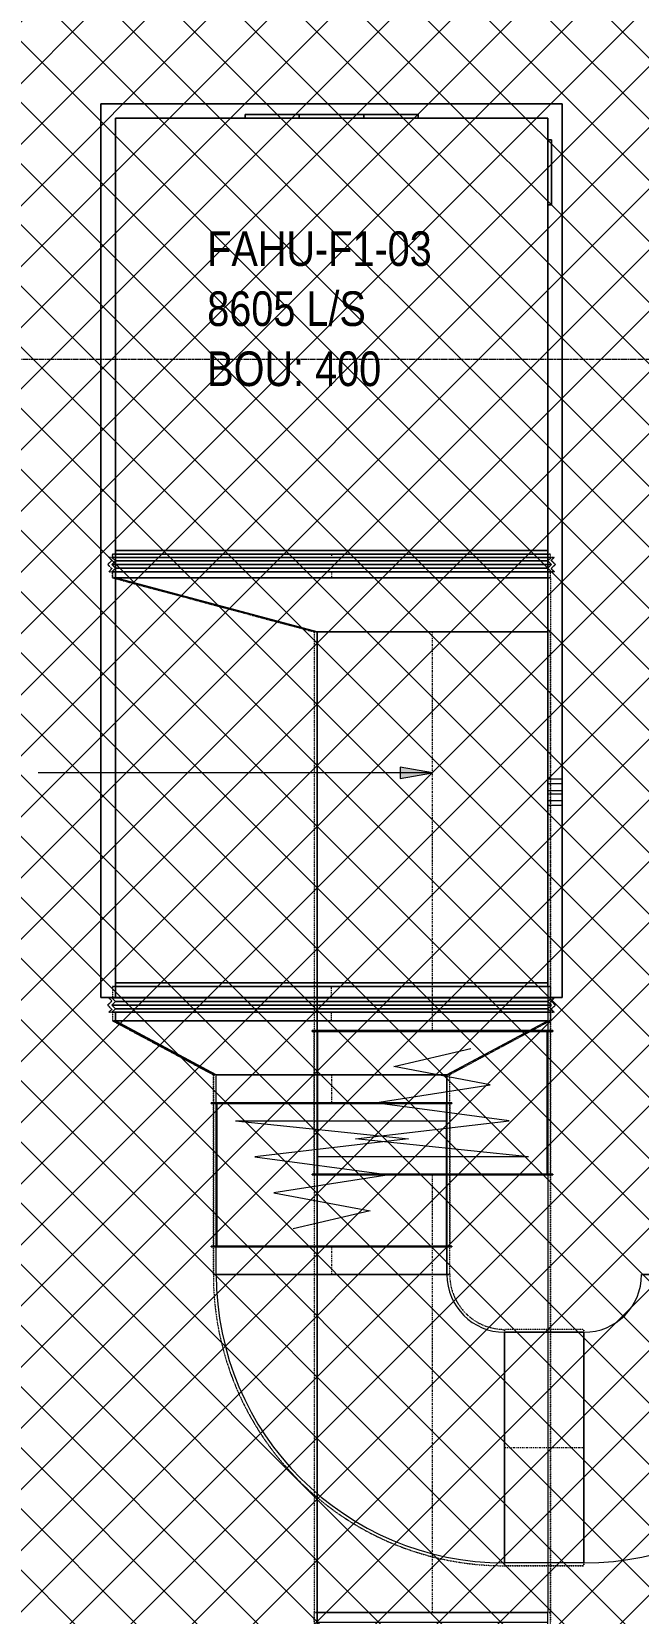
# Model space of a CAD drawing. Header units: inches. Extents: x -83664 to 20107, y -47222 to 19398.
# Drawn here: x -59674 to -55464, y -27464 to -16489 of the extents above; entities that cross this region are included whole.
import ezdxf

# ---------------------------------------------------------------- set-up
doc = ezdxf.new("R2010")
doc.units = ezdxf.units.IN
doc.header["$MEASUREMENT"] = 0
for name, pattern in [('Center', [29.999999, 12, -6, 6, -6]), ('Grid Line', [22.225, 12.7, -3.175, 3.175, -3.175]), ('Hidden 0_50', [1.0584, 0.5292, -0.5292])]:
    doc.linetypes.add(name, pattern=pattern)
for name, color, linetype, lineweight in [('A-DETL-GENF', 7, 'Continuous', 9), ('G-ANNO-TEXT', 7, 'Continuous', 9), ('M-EQPM', 7, 'Continuous', 18), ('M-HVAC-DUCT-CNTR', 7, 'Center', 9), ('M-HVAC-DUCT-IDEN', 7, 'Continuous', 18), ('S-GRID', 7, 'Continuous', 9)]:
    doc.layers.add(name, color=color, linetype=linetype, lineweight=lineweight)
doc.layers.add('M-HVAC-DUCT', color=7, linetype='Continuous', lineweight=9, true_color=0xffe97f)
doc.styles.add('Arial Narrow_21', font='ARIALN.TTF', dxfattribs={"height": 240})

# ---------------------------------------------------------------- blocks, each defined once
blk = doc.blocks.new('TEMW-ME-AHU-Fresh Air Handling Unit - AHU-F1--03-8295130-FIRST FLOOR AC CONDITIONING LAYOUT - PART A')
at = {"layer": 'M-EQPM'}
for p, q in [((6100, 3100), (-100, 3100)), ((-100, 3100), (-100, -100)), ((-100, -100), (-100, 3100)), ((-100, 3100), (6100, 3100)), ((6100, -100), (6100, 3100)), ((6100, 3100), (6100, -100)), ((0, 3000), (-25, 3000)), ((-25, 3000), (-25, 0)), ((-25, 0), (-25, 3000)), ((-25, 3000), (0, 3000)), ((6000, 3000), (0, 3000)), ((0, 3000), (0, 0)), ((0, 0), (0, 3000)), ((0, 3000), (6000, 3000)), ((0, 0), (0, 3000)), ((0, 3000), (0, 0)), ((3000, 3000), (2975, 3000)), ((2975, 3000), (2975, 0)), ((2975, 0), (2975, 3000)), ((2975, 3000), (3000, 3000)), ((6000, 3000), (3000, 3000)), ((3000, 3000), (3000, 0)), ((3000, 0), (3000, 3000)), ((3000, 3000), (6000, 3000)), ((3000, 0), (3000, 3000)), ((3000, 3000), (3000, 0)), ((6000, 0), (6000, 3000)), ((6000, 3000), (6000, 0)), ((6000, 0), (6000, 3000)), ((6000, 3000), (6000, 0)), ((6025, 2100), (6000, 2100)), ((6000, 2100), (6000, 900)), ((6000, 900), (6000, 2100)), ((6000, 2100), (6025, 2100)), ((6025, 900), (6025, 2100)), ((6025, 2100), (6025, 900)), ((6025, 1725), (6000, 1725)), ((6000, 1725), (6000, 1275)), ((6000, 1275), (6000, 1725)), ((6000, 1725), (6025, 1725)), ((6025, 1275), (6025, 1725)), ((6025, 1725), (6025, 1275)), ((6000, 1275), (6025, 1275)), ((6025, 1275), (6000, 1275)), ((6000, 900), (6025, 900)), ((6025, 900), (6000, 900)), ((0, 0), (6000, 0)), ((6000, 0), (0, 0)), ((1263, 0), (1233, 0)), ((1263, 0), (1233, 0)), ((1333, 0), (1313, 0)), ((1333, 0), (1313, 0)), ((1413, 0), (1383, 0)), ((1413, 0), (1383, 0)), ((3000, 0), (6000, 0)), ((6000, 0), (3000, 0)), ((5850, 0), (5400, 0)), ((5400, 0), (5400, -25)), ((5400, -25), (5400, 0)), ((5400, 0), (5850, 0)), ((5850, -25), (5850, 0)), ((5850, 0), (5850, -25)), ((-100, -100), (6100, -100)), ((6100, -100), (-100, -100)), ((-25, 0), (0, 0)), ((0, 0), (-25, 0)), ((1233, 0), (1233, -100)), ((1233, -100), (1263, -100)), ((1233, -100), (1263, -100)), ((1263, -100), (1263, 0)), ((1313, 0), (1313, -100)), ((1313, -100), (1333, -100)), ((1313, -100), (1333, -100)), ((1333, -100), (1333, 0)), ((1383, 0), (1383, -100)), ((1383, -100), (1413, -100)), ((1383, -100), (1413, -100)), ((1413, -100), (1413, 0)), ((2975, 0), (3000, 0)), ((3000, 0), (2975, 0)), ((5400, -25), (5850, -25)), ((5850, -25), (5400, -25))]:
    blk.add_line(p, q, dxfattribs=at)
blk = doc.blocks.new('REMC_M_FLEX CONNECTION_Type 2 - V_SAD-8295131-FIRST FLOOR AC CONDITIONING LAYOUT - PART A')
at = {"layer": 'M-HVAC-DUCT', "color": 30, "true_color": 0xff7f00}
for p, q in [((92364, 75154), (92339, 75179)), ((92339, 75179), (92364, 75154)), ((92339, 75179), (95389, 75179)), ((95389, 75179), (92339, 75179)), ((92339, 75129), (92364, 75154)), ((92364, 75154), (92339, 75129)), ((92339, 75129), (95389, 75129)), ((95389, 75129), (92339, 75129)), ((95389, 75129), (92339, 75129)), ((92364, 75104), (92339, 75129)), ((92339, 75129), (95389, 75129)), ((92339, 75129), (92364, 75104)), ((92339, 75079), (92364, 75104)), ((92364, 75104), (92339, 75079)), ((92339, 75079), (95389, 75079)), ((95389, 75079), (92339, 75079)), ((95364, 75154), (92364, 75154)), ((92364, 75154), (95364, 75154)), ((95364, 75154), (92364, 75154)), ((92364, 75154), (95364, 75154)), ((95364, 75104), (92364, 75104)), ((92364, 75104), (95364, 75104)), ((92364, 75104), (95364, 75104)), ((95364, 75104), (92364, 75104)), ((95364, 75154), (95389, 75179)), ((95364, 75154), (95389, 75179)), ((95364, 75154), (95389, 75129)), ((95364, 75154), (95389, 75129)), ((95389, 75129), (95364, 75104)), ((95389, 75129), (95364, 75104)), ((95364, 75104), (95389, 75079)), ((95364, 75104), (95389, 75079))]:
    blk.add_line(p, q, dxfattribs=at)
blk = doc.blocks.new('M_Rec Transition - Length - Standard-8295132-FIRST FLOOR AC CONDITIONING LAYOUT - PART A')
at = {"layer": 'M-HVAC-DUCT', "color": 30, "true_color": 0xff7f00}
for p, q in [((0, 1500), (0, -1500)), ((0, 1500), (375, 800)), ((0, 1500), (375, 800)), ((0, -1500), (0, 1500)), ((375, -800), (375, 800)), ((375, 800), (375, -800)), ((0, -1500), (375, -800)), ((375, -800), (0, -1500))]:
    blk.add_line(p, q, dxfattribs=at)
blk = doc.blocks.new('M_Rec Elbow - Radius - 0_75W-8295133-FIRST FLOOR AC CONDITIONING LAYOUT - PART A')
at = {"layer": 'M-HVAC-DUCT', "color": 30, "true_color": 0xff7f00}
for p, q in [((-800, 1200), (800, 1200)), ((800, 1200), (-800, 1200)), ((-1200, 800), (-1200, -800)), ((-1200, -800), (-1200, 800))]:
    blk.add_line(p, q, dxfattribs=at)
for radius in [400, 400, 2000, 2000]:
    blk.add_arc((-1200, 1200), radius, 270, 0, dxfattribs=at)
blk = doc.blocks.new('REMC_M_FLEX CONNECTION_Type 2 - V_SAD-V15-FIRST FLOOR AC CONDITIONING LAYOUT - PART A')
at = {"layer": 'M-HVAC-DUCT', "color": 6, "true_color": 0xff00ff}
for p, q in [((92364, 78211), (92339, 78236)), ((95389, 78236), (92339, 78236)), ((92364, 78211), (92339, 78236)), ((92339, 78236), (95389, 78236)), ((92339, 78186), (92364, 78211)), ((92339, 78186), (92364, 78211)), ((92364, 78161), (92339, 78186)), ((95389, 78186), (92339, 78186)), ((92364, 78161), (92339, 78186)), ((92339, 78186), (95389, 78186)), ((92339, 78186), (95389, 78186)), ((95389, 78186), (92339, 78186)), ((92364, 78161), (92339, 78136)), ((92364, 78161), (92339, 78136)), ((92364, 78211), (95364, 78211)), ((95364, 78211), (92364, 78211)), ((95364, 78211), (92364, 78211)), ((92364, 78211), (95364, 78211)), ((92364, 78161), (95364, 78161)), ((95364, 78161), (92364, 78161)), ((92364, 78161), (95364, 78161)), ((95364, 78161), (92364, 78161)), ((95389, 78236), (95364, 78211)), ((95364, 78211), (95389, 78236)), ((95364, 78211), (95389, 78186)), ((95389, 78186), (95364, 78211)), ((95389, 78186), (95364, 78161)), ((95364, 78161), (95389, 78186)), ((95364, 78161), (95389, 78136)), ((95389, 78136), (95364, 78161)), ((95389, 78136), (92339, 78136)), ((92339, 78136), (95389, 78136))]:
    blk.add_line(p, q, dxfattribs=at)
blk = doc.blocks.new('M_Rec Transition - Length - Standard-8295135-FIRST FLOOR AC CONDITIONING LAYOUT - PART A')
at = {"layer": 'M-HVAC-DUCT', "color": 6, "true_color": 0xff00ff}
for p, q in [((0, 1500), (0, -1500)), ((0, 1500), (375, 1500)), ((0, 1500), (375, 1500)), ((0, -1500), (0, 1500)), ((375, -100), (375, 1500)), ((375, 1500), (375, -100)), ((0, -1500), (375, -100)), ((375, -100), (0, -1500))]:
    blk.add_line(p, q, dxfattribs=at)
blk = doc.blocks.new('GCE-DA-Sound Att-Rectangular_1 - Standerd-8296184-FIRST FLOOR AC CONDITIONING LAYOUT - PART A')
at = {"layer": 'A-DETL-GENF', "color": 30, "true_color": 0xff7f00}
for p, q in [((-500, 800), (-500, -800)), ((500, 800), (-500, 800)), ((-375, -667), (-375, 800)), ((500, -800), (500, 800)), ((-375, -667), (-250, 533)), ((-250, 533), (-125, -533)), ((-125, -533), (0, 400)), ((0, 400), (125, -400)), ((125, -400), (250, 267)), ((250, 267), (375, -267)), ((-500, -800), (500, -800))]:
    blk.add_line(p, q, dxfattribs=at)
at = {"layer": 'M-HVAC-DUCT', "color": 30, "true_color": 0xff7f00}
for p, q in [((-500, -835), (-500, 835)), ((-500, 835), (-500, -835)), ((-500, 835), (-495, 835)), ((-500, 835), (-495, 835)), ((-500, -800), (-500, 800)), ((-500, 800), (-500, -800)), ((-500, 800), (-495, 800)), ((-500, 800), (-495, 800)), ((-495, -835), (-495, 835)), ((-495, 835), (-495, -835)), ((-495, -800), (-495, 800)), ((-495, 800), (-495, -800)), ((-495, 800), (495, 800)), ((-495, 800), (495, 800)), ((-495, -800), (-495, 800)), ((-495, 800), (-495, -800)), ((-495, -795), (-495, 795)), ((-495, 795), (-495, -795)), ((-495, 795), (495, 795)), ((-495, 795), (495, 795)), ((495, -835), (495, 835)), ((495, 835), (495, -835)), ((495, 835), (500, 835)), ((495, 835), (500, 835)), ((495, -800), (495, 800)), ((495, 800), (495, -800)), ((495, -800), (495, 800)), ((495, 800), (495, -800)), ((495, 800), (500, 800)), ((495, 800), (500, 800)), ((495, -795), (495, 795)), ((495, 795), (495, -795)), ((500, -835), (500, 835)), ((500, 835), (500, -835)), ((500, -800), (500, 800)), ((500, 800), (500, -800)), ((-495, -800), (-500, -800)), ((-500, -800), (-495, -800)), ((-495, -835), (-500, -835)), ((-500, -835), (-495, -835)), ((495, -795), (-495, -795)), ((-495, -795), (495, -795)), ((495, -800), (-495, -800)), ((-495, -800), (495, -800)), ((500, -800), (495, -800)), ((495, -800), (500, -800)), ((500, -835), (495, -835)), ((495, -835), (500, -835))]:
    blk.add_line(p, q, dxfattribs=at)
blk = doc.blocks.new('GCE-DA-Sound Att-Rectangular_1 - Standerd-V103-FIRST FLOOR AC CONDITIONING LAYOUT - PART A')
at = {"layer": 'A-DETL-GENF', "color": 6, "true_color": 0xff00ff}
for p, q in [((-500, 800), (-500, -800)), ((500, 800), (-500, 800)), ((-375, -667), (-375, 800)), ((500, -800), (500, 800)), ((-375, -667), (-250, 533)), ((-250, 533), (-125, -533)), ((-125, -533), (0, 400)), ((0, 400), (125, -400)), ((125, -400), (250, 267)), ((250, 267), (375, -267)), ((-500, -800), (500, -800))]:
    blk.add_line(p, q, dxfattribs=at)
at = {"layer": 'M-HVAC-DUCT', "color": 6, "true_color": 0xff00ff}
for p, q in [((-500, -835), (-500, 835)), ((-500, 835), (-500, -835)), ((-500, 835), (-495, 835)), ((-500, 835), (-495, 835)), ((-500, -800), (-500, 800)), ((-500, 800), (-500, -800)), ((-500, 800), (-495, 800)), ((-500, 800), (-495, 800)), ((-495, -835), (-495, 835)), ((-495, 835), (-495, -835)), ((-495, -800), (-495, 800)), ((-495, 800), (-495, -800)), ((-495, 800), (495, 800)), ((-495, 800), (495, 800)), ((-495, -800), (-495, 800)), ((-495, 800), (-495, -800)), ((-495, -795), (-495, 795)), ((-495, 795), (-495, -795)), ((-495, 795), (495, 795)), ((-495, 795), (495, 795)), ((495, -835), (495, 835)), ((495, 835), (495, -835)), ((495, 835), (500, 835)), ((495, 835), (500, 835)), ((495, -800), (495, 800)), ((495, 800), (495, -800)), ((495, -800), (495, 800)), ((495, 800), (495, -800)), ((495, 800), (500, 800)), ((495, 800), (500, 800)), ((495, -795), (495, 795)), ((495, 795), (495, -795)), ((500, -835), (500, 835)), ((500, 835), (500, -835)), ((500, -800), (500, 800)), ((500, 800), (500, -800)), ((-495, -800), (-500, -800)), ((-500, -800), (-495, -800)), ((-495, -835), (-500, -835)), ((-500, -835), (-495, -835)), ((495, -795), (-495, -795)), ((-495, -795), (495, -795)), ((495, -800), (-495, -800)), ((-495, -800), (495, -800)), ((500, -800), (495, -800)), ((495, -800), (500, -800)), ((500, -835), (495, -835)), ((495, -835), (500, -835))]:
    blk.add_line(p, q, dxfattribs=at)
blk = doc.blocks.new('M_Rec Elbow - Radius - 0_75W-8591882-FIRST FLOOR AC CONDITIONING LAYOUT - PART A')
at = {"layer": 'M-HVAC-DUCT', "color": 6, "true_color": 0xff00ff}
for p, q in [((93764, 70915), (95364, 70915)), ((95364, 70915), (93764, 70915)), ((93764, 70915), (93764, 70845)), ((93764, 70568), (93764, 70915)), ((95364, 70845), (95364, 70915)), ((95364, 70568), (95364, 70915)), ((93764, 70845), (93764, 70568)), ((95364, 70845), (93764, 70845)), ((95364, 70568), (95364, 70845)), ((93764, 70568), (95364, 70568))]:
    blk.add_line(p, q, dxfattribs=at)
blk = doc.blocks.new('TEMW-SMBZ-HO-BM-HVAC-00002_rvt-1-FIRST FLOOR AC CONDITIONING LAYOUT - PART A')
at = {"layer": 'M-HVAC-DUCT', "color": 6, "linetype": 'Hidden 0_50', "true_color": 0xff00ff}
for p, q in [((92344, 78258), (95384, 78258)), ((95384, 78258), (92344, 78258)), ((92344, 78258), (92344, 78236)), ((92344, 78236), (92344, 78258)), ((95384, 78236), (95384, 78258)), ((95384, 78236), (95384, 78258)), ((92311, 78186), (92340, 78215)), ((92340, 78215), (92311, 78186)), ((92340, 78157), (92311, 78186)), ((92311, 78186), (92340, 78157)), ((92340, 78215), (92319, 78236)), ((92319, 78236), (95409, 78236)), ((95409, 78236), (92319, 78236)), ((92319, 78236), (92340, 78215)), ((92319, 78136), (92340, 78157)), ((92340, 78157), (92319, 78136)), ((92344, 78236), (95384, 78236)), ((95384, 78236), (92344, 78236)), ((95409, 78236), (95388, 78215)), ((95388, 78215), (95409, 78236)), ((95388, 78215), (95417, 78186)), ((95417, 78186), (95388, 78215)), ((95417, 78186), (95388, 78157)), ((95388, 78157), (95417, 78186)), ((95388, 78157), (95409, 78136)), ((95409, 78136), (95388, 78157)), ((95409, 78136), (92319, 78136)), ((92319, 78136), (95409, 78136)), ((92344, 78136), (95384, 78136)), ((95384, 78136), (92344, 78136)), ((92344, 78136), (92344, 78094)), ((92344, 78094), (92344, 78136)), ((92344, 78094), (95384, 78094)), ((95384, 78094), (92344, 78094)), ((92344, 78094), (93744, 77719)), ((93744, 77719), (92344, 78094)), ((95384, 78094), (92344, 78094)), ((92344, 78094), (95384, 78094)), ((95384, 78094), (95384, 78136)), ((95384, 78094), (95384, 78136)), ((95384, 78094), (95384, 77719)), ((95384, 78094), (95384, 77719)), ((95384, 77719), (93744, 77719)), ((93744, 77719), (95384, 77719)), ((93744, 77719), (93744, 74952)), ((93744, 77719), (93744, 74952)), ((93744, 77719), (95384, 77719)), ((95384, 77719), (93744, 77719)), ((95384, 74952), (95384, 77719)), ((95384, 77719), (95384, 74952)), ((95384, 74952), (93744, 74952)), ((93744, 74952), (95384, 74952)), ((95384, 74952), (93744, 74952)), ((93744, 74952), (93744, 73952)), ((93744, 73952), (93744, 74952)), ((93744, 74952), (95384, 74952)), ((95384, 73952), (95384, 74952)), ((95384, 74952), (95384, 73952)), ((93744, 73952), (95384, 73952)), ((95384, 73952), (93744, 73952)), ((95384, 73952), (93744, 73952)), ((93744, 73952), (95384, 73952)), ((93744, 73952), (93744, 70915)), ((93744, 73952), (93744, 70915)), ((95384, 70915), (95384, 73952)), ((95384, 73952), (95384, 70915)), ((95384, 70915), (93744, 70915)), ((93744, 70915), (95384, 70915)), ((93744, 70853), (93744, 70915)), ((93744, 70915), (93744, 70560)), ((95384, 70915), (93744, 70915)), ((95384, 70915), (93744, 70915)), ((95384, 70560), (95384, 70915)), ((95384, 70915), (95384, 70853))]:
    blk.add_line(p, q, dxfattribs=at)
at = {"layer": 'M-HVAC-DUCT', "color": 6, "true_color": 0xff00ff}
for p, q in [((95364, 78258), (92364, 78258)), ((92364, 78258), (95364, 78258)), ((92364, 78236), (92364, 78258)), ((92364, 78236), (92364, 78258)), ((95364, 78258), (95364, 78236)), ((95364, 78236), (95364, 78258)), ((95364, 78236), (92364, 78236)), ((92364, 78236), (95364, 78236)), ((95364, 78136), (92364, 78136)), ((92364, 78136), (95364, 78136)), ((92364, 78094), (92364, 78136)), ((92364, 78094), (92364, 78136)), ((95364, 78094), (92364, 78094)), ((92364, 78094), (95364, 78094)), ((95364, 78136), (95364, 78094)), ((95364, 78094), (95364, 78136)), ((93764, 77719), (95364, 77719)), ((95364, 77719), (93764, 77719)), ((93764, 74952), (93764, 77719)), ((93764, 77719), (93764, 74952)), ((95364, 77719), (95364, 74952)), ((95364, 77719), (95364, 74952)), ((93764, 74952), (95364, 74952)), ((95364, 74952), (93764, 74952)), ((93764, 73952), (95364, 73952)), ((95364, 73952), (93764, 73952)), ((93764, 70915), (93764, 73952)), ((93764, 73952), (93764, 70915)), ((95364, 73952), (95364, 70915)), ((95364, 73952), (95364, 70915)), ((93764, 70915), (95364, 70915)), ((95364, 70915), (93764, 70915))]:
    blk.add_line(p, q, dxfattribs=at)
at = {"layer": 'M-HVAC-DUCT', "color": 30, "linetype": 'Hidden 0_50', "true_color": 0xff7f00}
for p, q in [((95384, 75258), (92344, 75258)), ((92344, 75258), (95384, 75258)), ((92344, 75258), (92344, 75179)), ((92344, 75258), (92344, 75179)), ((95384, 75179), (95384, 75258)), ((95384, 75258), (95384, 75179)), ((92311, 75129), (92340, 75158)), ((92340, 75158), (92311, 75129)), ((92340, 75100), (92311, 75129)), ((92311, 75129), (92340, 75100)), ((92319, 75179), (95409, 75179)), ((92340, 75158), (92319, 75179)), ((92319, 75179), (92340, 75158)), ((95409, 75179), (92319, 75179)), ((92319, 75079), (92340, 75100)), ((92340, 75100), (92319, 75079)), ((95409, 75079), (92319, 75079)), ((92319, 75079), (95409, 75079)), ((95384, 75179), (92344, 75179)), ((92344, 75179), (95384, 75179)), ((95384, 75079), (92344, 75079)), ((92344, 75079), (95384, 75079)), ((92344, 75079), (92344, 75021)), ((92344, 75079), (92344, 75021)), ((95384, 75021), (95384, 75079)), ((95384, 75079), (95384, 75021)), ((95409, 75179), (95388, 75158)), ((95388, 75158), (95409, 75179)), ((95388, 75158), (95417, 75129)), ((95417, 75129), (95388, 75158)), ((95417, 75129), (95388, 75100)), ((95388, 75100), (95417, 75129)), ((95388, 75100), (95409, 75079)), ((95409, 75079), (95388, 75100)), ((95384, 75021), (92344, 75021)), ((92344, 75021), (95384, 75021)), ((92344, 75021), (93044, 74646)), ((93044, 74646), (92344, 75021)), ((95384, 75021), (92344, 75021)), ((92344, 75021), (95384, 75021)), ((95384, 75021), (94684, 74646)), ((95384, 75021), (94684, 74646)), ((93044, 74646), (94684, 74646)), ((94684, 74646), (93044, 74646)), ((93044, 74646), (94684, 74646)), ((94684, 74646), (93044, 74646)), ((93044, 74646), (93044, 74452)), ((93044, 74452), (93044, 74646)), ((94684, 74452), (94684, 74646)), ((94684, 74452), (94684, 74646)), ((93044, 74452), (93044, 73452)), ((94684, 74452), (93044, 74452)), ((93044, 74452), (94684, 74452)), ((93044, 73452), (93044, 74452)), ((93044, 74452), (94684, 74452)), ((94684, 74452), (93044, 74452)), ((94684, 73452), (94684, 74452)), ((94684, 74452), (94684, 73452)), ((93044, 73452), (94684, 73452)), ((94684, 73452), (93044, 73452)), ((93044, 73452), (93044, 73259)), ((93044, 73259), (93044, 73452)), ((93044, 73452), (94684, 73452)), ((94684, 73452), (93044, 73452)), ((94684, 73259), (94684, 73452)), ((94684, 73259), (94684, 73452)), ((93044, 73259), (94684, 73259)), ((94684, 73259), (93044, 73259)), ((94684, 73259), (93044, 73259)), ((93044, 73259), (94684, 73259)), ((95064, 71239), (95064, 72879)), ((95064, 72879), (95064, 71239)), ((95064, 71239), (95064, 72879)), ((95064, 72879), (95064, 71239)), ((95615, 72879), (95064, 72879)), ((95615, 72879), (95064, 72879)), ((95615, 71239), (95615, 72879)), ((95615, 72879), (95615, 71239)), ((95064, 71239), (95615, 71239)), ((95615, 71239), (95064, 71239))]:
    blk.add_line(p, q, dxfattribs=at)
at = {"layer": 'M-HVAC-DUCT', "color": 30, "true_color": 0xff7f00}
for p, q in [((92364, 75258), (95364, 75258)), ((95364, 75258), (92364, 75258)), ((92364, 75179), (92364, 75258)), ((92364, 75258), (92364, 75179)), ((95364, 75258), (95364, 75179)), ((95364, 75258), (95364, 75179)), ((92364, 75179), (95364, 75179)), ((95364, 75179), (92364, 75179)), ((92364, 75079), (95364, 75079)), ((95364, 75079), (92364, 75079)), ((92364, 75021), (92364, 75079)), ((92364, 75079), (92364, 75021)), ((95364, 75079), (95364, 75021)), ((95364, 75079), (95364, 75021)), ((92364, 75021), (95364, 75021)), ((95364, 75021), (92364, 75021)), ((94664, 74646), (93064, 74646)), ((93064, 74646), (94664, 74646)), ((93064, 74452), (93064, 74646)), ((93064, 74452), (93064, 74646)), ((94664, 74646), (94664, 74452)), ((94664, 74452), (94664, 74646)), ((94664, 74452), (93064, 74452)), ((93064, 74452), (94664, 74452)), ((94664, 73452), (93064, 73452)), ((93064, 73452), (94664, 73452)), ((93064, 73259), (93064, 73452)), ((93064, 73259), (93064, 73452)), ((94664, 73452), (94664, 73259)), ((94664, 73259), (94664, 73452)), ((94664, 73259), (93064, 73259)), ((93064, 73259), (94664, 73259)), ((95064, 72859), (95064, 71259)), ((95064, 71259), (95064, 72859)), ((95064, 72859), (95615, 72859)), ((95615, 72859), (95064, 72859)), ((95615, 72859), (95615, 71259)), ((95615, 71259), (95615, 72859)), ((95615, 71259), (95064, 71259)), ((95615, 71259), (95064, 71259))]:
    blk.add_line(p, q, dxfattribs=at)
at = {"layer": 'M-HVAC-DUCT', "color": 30, "linetype": 'Hidden 0_50', "true_color": 0xff7f00}
for radius in [2020, 2020, 380, 380]:
    blk.add_arc((95064, 73259), radius, 180, 270, dxfattribs=at)
at = {"layer": 'M-HVAC-DUCT-CNTR', "color": 6, "true_color": 0xff00ff}
for p, q in [((93864, 78258), (93864, 78236)), ((93864, 78136), (93864, 78094)), ((94564, 74952), (94564, 77719)), ((94564, 70915), (94564, 73952))]:
    blk.add_line(p, q, dxfattribs=at)
at = {"layer": 'M-HVAC-DUCT-CNTR', "color": 30, "true_color": 0xff7f00}
for p, q in [((93864, 75179), (93864, 75258)), ((93864, 75021), (93864, 75079)), ((93864, 74646), (93864, 74452)), ((93864, 73452), (93864, 73259)), ((95064, 72059), (95615, 72059))]:
    blk.add_line(p, q, dxfattribs=at)
at = {"layer": 'M-EQPM', "color": 6, "linetype": 'Hidden 0_50', "lineweight": 9, "true_color": 0xff00ff, "rotation": 90.0000000000001}
blk.add_blockref('TEMW-ME-AHU-Fresh Air Handling Unit - AHU-F1--03-8295130-FIRST FLOOR AC CONDITIONING LAYOUT - PART A', (95364, 75283), dxfattribs=at)
at = {"layer": 'M-HVAC-DUCT', "color": 6, "linetype": 'Hidden 0_50', "lineweight": 9, "true_color": 0xff00ff}
for name, p in [('REMC_M_FLEX CONNECTION_Type 2 - V_SAD-V15-FIRST FLOOR AC CONDITIONING LAYOUT - PART A', (0, 0)), ('REMC_M_FLEX CONNECTION_Type 2 - V_SAD-8295131-FIRST FLOOR AC CONDITIONING LAYOUT - PART A', (0, 0)), ('M_Rec Elbow - Radius - 0_75W-8295133-FIRST FLOOR AC CONDITIONING LAYOUT - PART A', (96815, 72059)), ('M_Rec Elbow - Radius - 0_75W-8591882-FIRST FLOOR AC CONDITIONING LAYOUT - PART A', (0, 0))]:
    blk.add_blockref(name, p, dxfattribs=at)
for name, p, rotation in [('M_Rec Transition - Length - Standard-8295135-FIRST FLOOR AC CONDITIONING LAYOUT - PART A', (93864, 78094), 270), ('M_Rec Transition - Length - Standard-8295132-FIRST FLOOR AC CONDITIONING LAYOUT - PART A', (93864, 75021), 270), ('GCE-DA-Sound Att-Rectangular_1 - Standerd-V103-FIRST FLOOR AC CONDITIONING LAYOUT - PART A', (94564, 74452), 90), ('GCE-DA-Sound Att-Rectangular_1 - Standerd-8296184-FIRST FLOOR AC CONDITIONING LAYOUT - PART A', (93864, 73952), 270), ('M_Rec Elbow - Radius - 0_75W-8295133-FIRST FLOOR AC CONDITIONING LAYOUT - PART A', (93864, 72059), 270)]:
    blk.add_blockref(name, p, dxfattribs=dict(at, rotation=rotation))
blk = doc.blocks.new('TEMW-SMBZ-HO-BM-HVAC-00002_rvt-2-FIRST FLOOR AC CONDITIONING LAYOUT - PART A')
at = {"layer": 'M-HVAC-DUCT', "color": 6, "linetype": 'Hidden 0_50', "true_color": 0xff00ff}
for p, q in [((92344, 78258), (95384, 78258)), ((95384, 78258), (92344, 78258)), ((92344, 78258), (92344, 78236)), ((92344, 78236), (92344, 78258)), ((95384, 78236), (95384, 78258)), ((95384, 78236), (95384, 78258)), ((92311, 78186), (92340, 78215)), ((92340, 78215), (92311, 78186)), ((92340, 78157), (92311, 78186)), ((92311, 78186), (92340, 78157)), ((92340, 78215), (92319, 78236)), ((92319, 78236), (95409, 78236)), ((95409, 78236), (92319, 78236)), ((92319, 78236), (92340, 78215)), ((92319, 78136), (92340, 78157)), ((92340, 78157), (92319, 78136)), ((92344, 78236), (95384, 78236)), ((95384, 78236), (92344, 78236)), ((95409, 78236), (95388, 78215)), ((95388, 78215), (95409, 78236)), ((95388, 78215), (95417, 78186)), ((95417, 78186), (95388, 78215)), ((95417, 78186), (95388, 78157)), ((95388, 78157), (95417, 78186)), ((95388, 78157), (95409, 78136)), ((95409, 78136), (95388, 78157)), ((95409, 78136), (92319, 78136)), ((92319, 78136), (95409, 78136)), ((92344, 78136), (95384, 78136)), ((95384, 78136), (92344, 78136)), ((92344, 78136), (92344, 78094)), ((92344, 78094), (92344, 78136)), ((92344, 78094), (95384, 78094)), ((95384, 78094), (92344, 78094)), ((92344, 78094), (93744, 77719)), ((93744, 77719), (92344, 78094)), ((95384, 78094), (92344, 78094)), ((92344, 78094), (95384, 78094)), ((95384, 78094), (95384, 78136)), ((95384, 78094), (95384, 78136)), ((95384, 78094), (95384, 77719)), ((95384, 78094), (95384, 77719)), ((95384, 77719), (93744, 77719)), ((93744, 77719), (95384, 77719)), ((93744, 77719), (93744, 74952)), ((93744, 77719), (93744, 74952)), ((93744, 77719), (95384, 77719)), ((95384, 77719), (93744, 77719)), ((95384, 74952), (95384, 77719)), ((95384, 77719), (95384, 74952)), ((95384, 74952), (93744, 74952)), ((93744, 74952), (95384, 74952)), ((95384, 74952), (93744, 74952)), ((93744, 74952), (93744, 73952)), ((93744, 73952), (93744, 74952)), ((93744, 74952), (95384, 74952)), ((95384, 73952), (95384, 74952)), ((95384, 74952), (95384, 73952)), ((93744, 73952), (95384, 73952)), ((95384, 73952), (93744, 73952)), ((95384, 73952), (93744, 73952)), ((93744, 73952), (95384, 73952)), ((93744, 73952), (93744, 70915)), ((93744, 73952), (93744, 70915)), ((95384, 70915), (95384, 73952)), ((95384, 73952), (95384, 70915)), ((95384, 70915), (93744, 70915)), ((93744, 70915), (95384, 70915)), ((93744, 70853), (93744, 70915)), ((93744, 70915), (93744, 70560)), ((95384, 70915), (93744, 70915)), ((95384, 70915), (93744, 70915)), ((95384, 70560), (95384, 70915)), ((95384, 70915), (95384, 70853))]:
    blk.add_line(p, q, dxfattribs=at)
at = {"layer": 'M-HVAC-DUCT', "color": 6, "true_color": 0xff00ff}
for p, q in [((95364, 78258), (92364, 78258)), ((92364, 78258), (95364, 78258)), ((92364, 78236), (92364, 78258)), ((92364, 78236), (92364, 78258)), ((95364, 78258), (95364, 78236)), ((95364, 78236), (95364, 78258)), ((95364, 78236), (92364, 78236)), ((92364, 78236), (95364, 78236)), ((95364, 78136), (92364, 78136)), ((92364, 78136), (95364, 78136)), ((92364, 78094), (92364, 78136)), ((92364, 78094), (92364, 78136)), ((95364, 78094), (92364, 78094)), ((92364, 78094), (95364, 78094)), ((95364, 78136), (95364, 78094)), ((95364, 78094), (95364, 78136)), ((93764, 77719), (95364, 77719)), ((95364, 77719), (93764, 77719)), ((93764, 74952), (93764, 77719)), ((93764, 77719), (93764, 74952)), ((95364, 77719), (95364, 74952)), ((95364, 77719), (95364, 74952)), ((93764, 74952), (95364, 74952)), ((95364, 74952), (93764, 74952)), ((93764, 73952), (95364, 73952)), ((95364, 73952), (93764, 73952)), ((93764, 70915), (93764, 73952)), ((93764, 73952), (93764, 70915)), ((95364, 73952), (95364, 70915)), ((95364, 73952), (95364, 70915)), ((93764, 70915), (95364, 70915)), ((95364, 70915), (93764, 70915))]:
    blk.add_line(p, q, dxfattribs=at)
at = {"layer": 'M-HVAC-DUCT', "color": 30, "linetype": 'Hidden 0_50', "true_color": 0xff7f00}
for p, q in [((95384, 75258), (92344, 75258)), ((92344, 75258), (95384, 75258)), ((92344, 75258), (92344, 75179)), ((92344, 75258), (92344, 75179)), ((95384, 75179), (95384, 75258)), ((95384, 75258), (95384, 75179)), ((92311, 75129), (92340, 75158)), ((92340, 75158), (92311, 75129)), ((92340, 75100), (92311, 75129)), ((92311, 75129), (92340, 75100)), ((92319, 75179), (95409, 75179)), ((92340, 75158), (92319, 75179)), ((92319, 75179), (92340, 75158)), ((95409, 75179), (92319, 75179)), ((92319, 75079), (92340, 75100)), ((92340, 75100), (92319, 75079)), ((95409, 75079), (92319, 75079)), ((92319, 75079), (95409, 75079)), ((95384, 75179), (92344, 75179)), ((92344, 75179), (95384, 75179)), ((95384, 75079), (92344, 75079)), ((92344, 75079), (95384, 75079)), ((92344, 75079), (92344, 75021)), ((92344, 75079), (92344, 75021)), ((95384, 75021), (95384, 75079)), ((95384, 75079), (95384, 75021)), ((95409, 75179), (95388, 75158)), ((95388, 75158), (95409, 75179)), ((95388, 75158), (95417, 75129)), ((95417, 75129), (95388, 75158)), ((95417, 75129), (95388, 75100)), ((95388, 75100), (95417, 75129)), ((95388, 75100), (95409, 75079)), ((95409, 75079), (95388, 75100)), ((95384, 75021), (92344, 75021)), ((92344, 75021), (95384, 75021)), ((92344, 75021), (93044, 74646)), ((93044, 74646), (92344, 75021)), ((95384, 75021), (92344, 75021)), ((92344, 75021), (95384, 75021)), ((95384, 75021), (94684, 74646)), ((95384, 75021), (94684, 74646)), ((93044, 74646), (94684, 74646)), ((94684, 74646), (93044, 74646)), ((93044, 74646), (94684, 74646)), ((94684, 74646), (93044, 74646)), ((93044, 74646), (93044, 74452)), ((93044, 74452), (93044, 74646)), ((94684, 74452), (94684, 74646)), ((94684, 74452), (94684, 74646)), ((93044, 74452), (93044, 73452)), ((94684, 74452), (93044, 74452)), ((93044, 74452), (94684, 74452)), ((93044, 73452), (93044, 74452)), ((93044, 74452), (94684, 74452)), ((94684, 74452), (93044, 74452)), ((94684, 73452), (94684, 74452)), ((94684, 74452), (94684, 73452)), ((93044, 73452), (94684, 73452)), ((94684, 73452), (93044, 73452)), ((93044, 73452), (93044, 73259)), ((93044, 73259), (93044, 73452)), ((93044, 73452), (94684, 73452)), ((94684, 73452), (93044, 73452)), ((94684, 73259), (94684, 73452)), ((94684, 73259), (94684, 73452)), ((93044, 73259), (94684, 73259)), ((94684, 73259), (93044, 73259)), ((94684, 73259), (93044, 73259)), ((93044, 73259), (94684, 73259)), ((95064, 71239), (95064, 72879)), ((95064, 72879), (95064, 71239)), ((95064, 71239), (95064, 72879)), ((95064, 72879), (95064, 71239)), ((95615, 72879), (95064, 72879)), ((95615, 72879), (95064, 72879)), ((95615, 71239), (95615, 72879)), ((95615, 72879), (95615, 71239)), ((95064, 71239), (95615, 71239)), ((95615, 71239), (95064, 71239))]:
    blk.add_line(p, q, dxfattribs=at)
at = {"layer": 'M-HVAC-DUCT', "color": 30, "true_color": 0xff7f00}
for p, q in [((92364, 75258), (95364, 75258)), ((95364, 75258), (92364, 75258)), ((92364, 75179), (92364, 75258)), ((92364, 75258), (92364, 75179)), ((95364, 75258), (95364, 75179)), ((95364, 75258), (95364, 75179)), ((92364, 75179), (95364, 75179)), ((95364, 75179), (92364, 75179)), ((92364, 75079), (95364, 75079)), ((95364, 75079), (92364, 75079)), ((92364, 75021), (92364, 75079)), ((92364, 75079), (92364, 75021)), ((95364, 75079), (95364, 75021)), ((95364, 75079), (95364, 75021)), ((92364, 75021), (95364, 75021)), ((95364, 75021), (92364, 75021)), ((94664, 74646), (93064, 74646)), ((93064, 74646), (94664, 74646)), ((93064, 74452), (93064, 74646)), ((93064, 74452), (93064, 74646)), ((94664, 74646), (94664, 74452)), ((94664, 74452), (94664, 74646)), ((94664, 74452), (93064, 74452)), ((93064, 74452), (94664, 74452)), ((94664, 73452), (93064, 73452)), ((93064, 73452), (94664, 73452)), ((93064, 73259), (93064, 73452)), ((93064, 73259), (93064, 73452)), ((94664, 73452), (94664, 73259)), ((94664, 73259), (94664, 73452)), ((94664, 73259), (93064, 73259)), ((93064, 73259), (94664, 73259)), ((95064, 72859), (95064, 71259)), ((95064, 71259), (95064, 72859)), ((95064, 72859), (95615, 72859)), ((95615, 72859), (95064, 72859)), ((95615, 72859), (95615, 71259)), ((95615, 71259), (95615, 72859)), ((95615, 71259), (95064, 71259)), ((95615, 71259), (95064, 71259))]:
    blk.add_line(p, q, dxfattribs=at)
at = {"layer": 'M-HVAC-DUCT', "color": 30, "linetype": 'Hidden 0_50', "true_color": 0xff7f00}
for radius in [2020, 2020, 380, 380]:
    blk.add_arc((95064, 73259), radius, 180, 270, dxfattribs=at)
at = {"layer": 'M-HVAC-DUCT-CNTR', "color": 6, "true_color": 0xff00ff}
for p, q in [((93864, 78258), (93864, 78236)), ((93864, 78136), (93864, 78094)), ((94564, 74952), (94564, 77719)), ((94564, 70915), (94564, 73952))]:
    blk.add_line(p, q, dxfattribs=at)
at = {"layer": 'M-HVAC-DUCT-CNTR', "color": 30, "true_color": 0xff7f00}
for p, q in [((93864, 75179), (93864, 75258)), ((93864, 75021), (93864, 75079)), ((93864, 74646), (93864, 74452)), ((93864, 73452), (93864, 73259)), ((95064, 72059), (95615, 72059))]:
    blk.add_line(p, q, dxfattribs=at)
at = {"layer": 'M-EQPM', "color": 6, "linetype": 'Hidden 0_50', "lineweight": 9, "true_color": 0xff00ff, "rotation": 90.0000000000001}
blk.add_blockref('TEMW-ME-AHU-Fresh Air Handling Unit - AHU-F1--03-8295130-FIRST FLOOR AC CONDITIONING LAYOUT - PART A', (95364, 75283), dxfattribs=at)
at = {"layer": 'M-HVAC-DUCT', "color": 6, "linetype": 'Hidden 0_50', "lineweight": 9, "true_color": 0xff00ff}
for name, p in [('REMC_M_FLEX CONNECTION_Type 2 - V_SAD-V15-FIRST FLOOR AC CONDITIONING LAYOUT - PART A', (0, 0)), ('REMC_M_FLEX CONNECTION_Type 2 - V_SAD-8295131-FIRST FLOOR AC CONDITIONING LAYOUT - PART A', (0, 0)), ('M_Rec Elbow - Radius - 0_75W-8295133-FIRST FLOOR AC CONDITIONING LAYOUT - PART A', (96815, 72059)), ('M_Rec Elbow - Radius - 0_75W-8591882-FIRST FLOOR AC CONDITIONING LAYOUT - PART A', (0, 0))]:
    blk.add_blockref(name, p, dxfattribs=at)
for name, p, rotation in [('M_Rec Transition - Length - Standard-8295135-FIRST FLOOR AC CONDITIONING LAYOUT - PART A', (93864, 78094), 270), ('M_Rec Transition - Length - Standard-8295132-FIRST FLOOR AC CONDITIONING LAYOUT - PART A', (93864, 75021), 270), ('GCE-DA-Sound Att-Rectangular_1 - Standerd-V103-FIRST FLOOR AC CONDITIONING LAYOUT - PART A', (94564, 74452), 90), ('GCE-DA-Sound Att-Rectangular_1 - Standerd-8296184-FIRST FLOOR AC CONDITIONING LAYOUT - PART A', (93864, 73952), 270), ('M_Rec Elbow - Radius - 0_75W-8295133-FIRST FLOOR AC CONDITIONING LAYOUT - PART A', (93864, 72059), 270)]:
    blk.add_blockref(name, p, dxfattribs=dict(at, rotation=rotation))

msp = doc.modelspace()

# ---------------------------------------------------------------- hatches: boundary and pattern name
at = {"layer": 'A-DETL-GENF', "true_color": 0xff0000}
h = msp.add_hatch(dxfattribs=at)
h.set_pattern_fill('FP_59', color=1, style=0, pattern_type=2)
h.set_pattern_definition([(45, (-151456.65, -98372.2), (-212.13203, 212.13203), []), (135, (-151456.65, -98372.2), (-212.13203, -212.13203), [])])
h.paths.add_polyline_path([(-62993, -37189.5), (-27297.3, -37189.5), (-27297.3, -98.4), (-62993, -98.4), (-62993, -33333)])
at = {"layer": 'M-HVAC-DUCT-IDEN', "lineweight": 9}
msp.add_hatch(color=256, dxfattribs=at).paths.add_polyline_path([(-56892.5, -21630.8), (-57117.5, -21591.1), (-57117.5, -21670.4)])

# ---------------------------------------------------------------- linework, layer by layer
for p, q in [((-56892.5, -21630.8), (-57117.5, -21591.1)), ((-57117.5, -21591.1), (-57117.5, -21670.4)), ((-56892.5, -21630.8), (-59629.4, -21630.8)), ((-57117.5, -21670.4), (-56892.5, -21630.8))]:
    msp.add_line(p, q, dxfattribs=at)
at = {"layer": 'S-GRID', "color": 254, "linetype": 'Grid Line', "true_color": 0xdcdcdc}
msp.add_line((20106.7, -18764.5), (-81517, -18764.5), dxfattribs=at)

# ---------------------------------------------------------------- block references
at = {"lineweight": 5}
for name in ['TEMW-SMBZ-HO-BM-HVAC-00002_rvt-1-FIRST FLOOR AC CONDITIONING LAYOUT - PART A', 'TEMW-SMBZ-HO-BM-HVAC-00002_rvt-2-FIRST FLOOR AC CONDITIONING LAYOUT - PART A']:
    msp.add_blockref(name, (-151456.7, -98372.2), dxfattribs=at)

# ---------------------------------------------------------------- texts
at = {"layer": 'G-ANNO-TEXT', "char_height": 240, "attachment_point": 1, "style": 'Arial Narrow_21'}
for s, insert, width in [('FAHU-F1-03', (-58455.5, -17874.3), 1984.177), ('8605 L/S', (-58455.5, -18291), 1382.911), ('BOU: 400', (-58455.5, -18707.7), 1515.189)]:
    msp.add_mtext(s, dxfattribs=dict(at, insert=insert, width=width))

doc.saveas('drawing.dxf')
